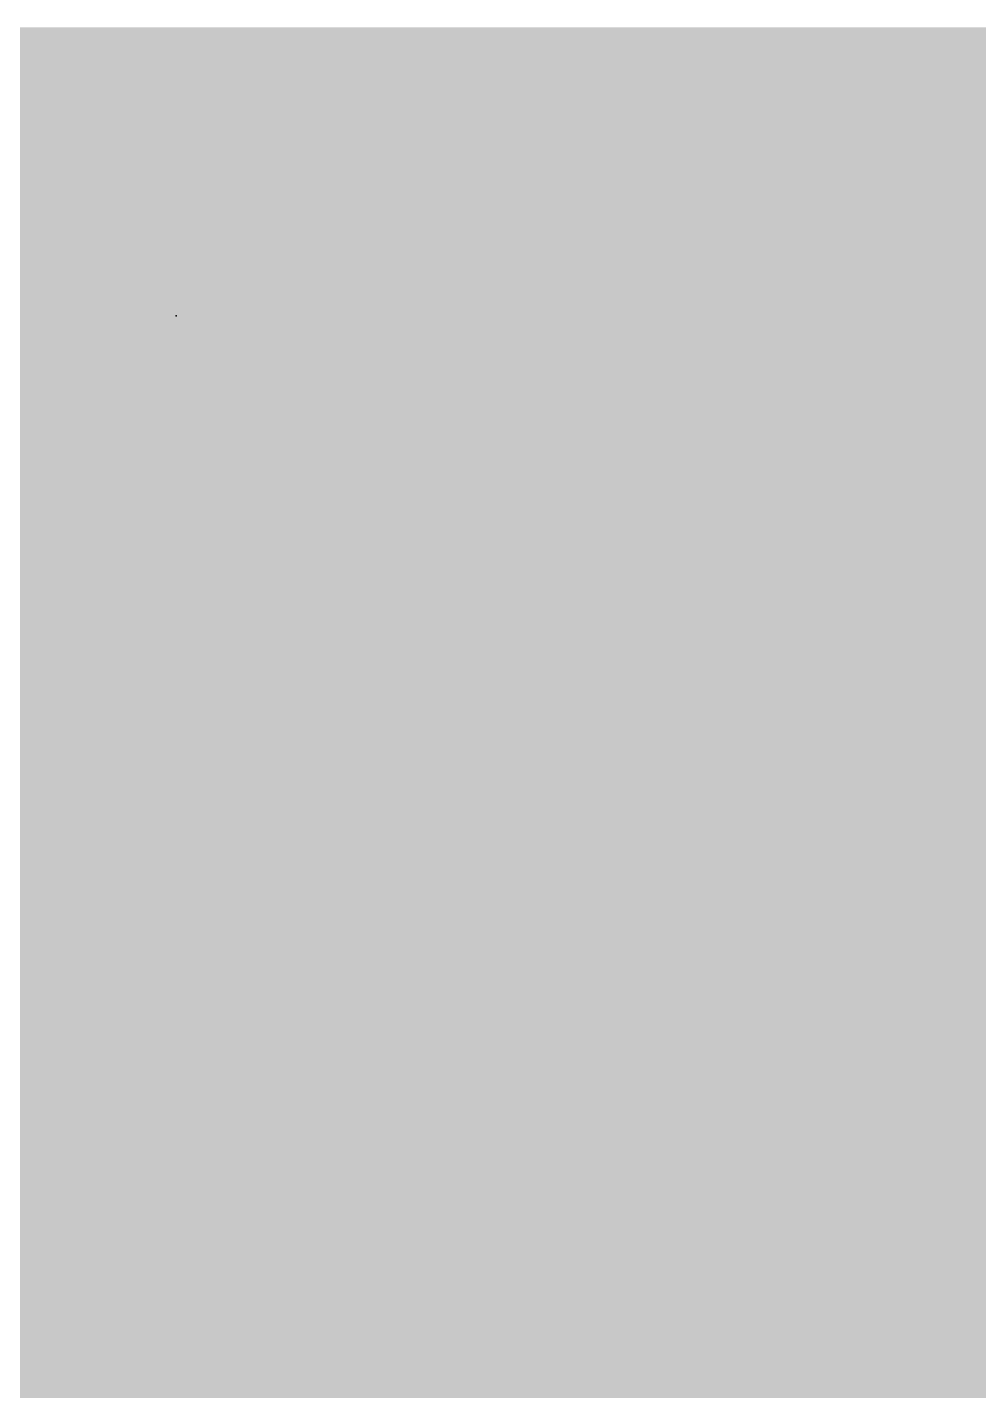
# Model space of a CAD drawing. Extents: x -0.1 to 1.18, y 0 to 3.76.
# Drawn here: x 0.319 to 0.5168, y 3.1766 to 3.46 of the extents above; entities that cross this region are included whole.
import ezdxf

# ---------------------------------------------------------------- set-up
doc = ezdxf.new("R2010")
doc.units = 0
for name, color, linetype in [('1', 12, 'CONTINUOUS'), ('16', 132, 'CONTINUOUS'), ('23', 53, 'CONTINUOUS')]:
    doc.layers.add(name, color=color, linetype=linetype)

msp = doc.modelspace()

# ---------------------------------------------------------------- linework, layer by layer
at = {"layer": '1', "const_width": 0.032}
for points in [[(0.462795, 3.262205), (0.221929, 3.262205)], [(0.497638, 3.227362), (0.462795, 3.262205)], [(0.497638, 3.134252), (0.497638, 3.227362)]]:
    msp.add_lwpolyline(points, dxfattribs=at)
at = {"layer": '1', "const_width": 0.016}
for points in [[(0.468452, 3.267862, 1), (0.457138, 3.256548)], [(0.462795, 3.254205, 1), (0.462795, 3.270205)], [(0.505638, 3.227362, 1), (0.489638, 3.227362)], [(0.491981, 3.221705, 1), (0.503295, 3.233019)]]:
    msp.add_lwpolyline(points, format="xyb", dxfattribs=at)
at = {"layer": '16', "const_width": 0.032}
for points in [[(0.056, 3.444), (1.094, 3.444)], [(0.056, 3.424), (1.094, 3.424)], [(0.056, 3.392), (1.094, 3.392)], [(0.056, 3.36), (1.094, 3.36)], [(0.056, 3.328), (1.094, 3.328)], [(0.056, 3.296), (1.094, 3.296)], [(0.056, 3.264), (1.094, 3.264)], [(0.056, 3.232), (1.094, 3.232)], [(0.056, 3.2), (1.094, 3.2)], [(0.056, 3.168), (1.094, 3.168)]]:
    msp.add_lwpolyline(points, dxfattribs=at)
at = {"layer": '23'}
msp.add_point((0.35, 3.4), dxfattribs=at)

doc.saveas('drawing.dxf')
